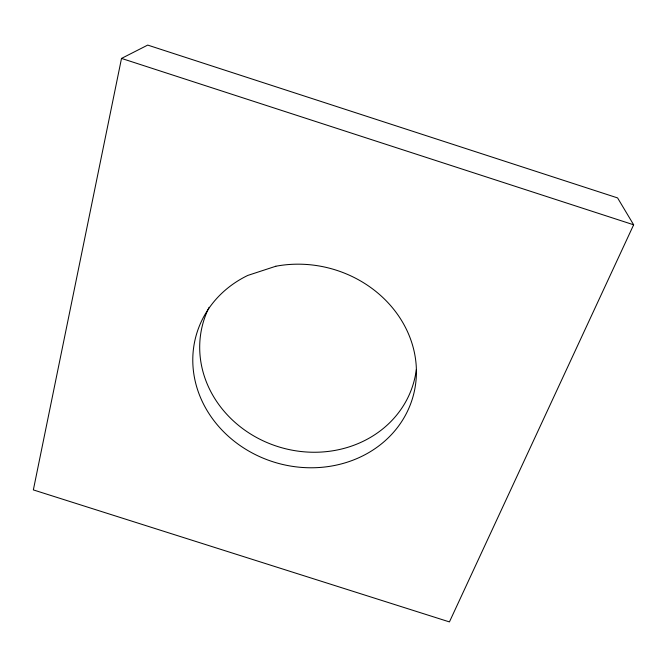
<?xml version="1.0" encoding="UTF-8"?>
<svg xmlns="http://www.w3.org/2000/svg" width="667" height="667" viewBox="0 0 667 667"><rect width="100%" height="100%" fill="white"/><g stroke="black" fill="none" stroke-linecap="round" stroke-linejoin="round"><path stroke-width="1" d="M121.511 58.413L33.35 489.911L449.433 621.911L633.65 224.796L617.584 197.916L147.715 45.089L121.511 58.413L633.65 224.796M416.325 369.535A109.446 98.658 15.9 0 1 279.681 447.148A109.446 98.658 15.9 0 1 209.121 307.304M275.796 266.25L247.799 275.421A112.656 100.867 15.9 0 0 241.004 446.19A112.656 100.867 15.9 0 0 414.766 389.236A112.656 100.867 15.9 0 0 275.796 266.25"/></g></svg>
